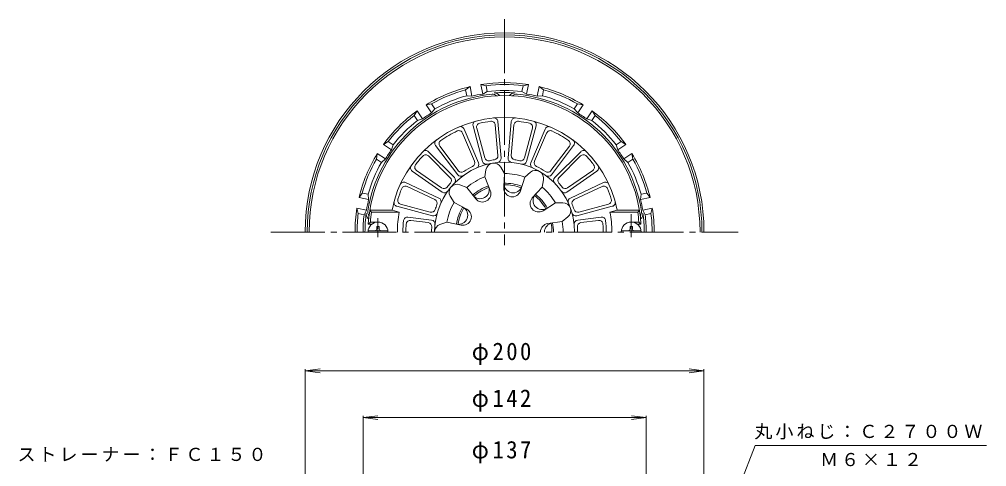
# Model space of a CAD drawing. Units: millimetres, scale not verified. Extents: x -275 to 221, y -348 to 325.
# Drawn here: x -274.2 to 210.9, y 100.6 to 325.2 of the extents above; entities that cross this region are included whole.
import ezdxf

# ---------------------------------------------------------------- set-up
doc = ezdxf.new("R2010")
doc.units = ezdxf.units.MM
doc.header["$LTSCALE"] = 3
doc.linetypes.add('CHAIN2', pattern=[12, 9, -1, 1, -1])
for name, color, linetype, lineweight in [('0-0_通り芯', 3, 'Continuous', 9), ('0-2_仕上', 6, 'Continuous', 9), ('0-4_その他', 7, 'Continuous', 9), ('0-5_寸法', 7, 'Continuous', 9), ('0-8', 4, 'Continuous', 9)]:
    doc.layers.add(name, color=color, linetype=linetype, lineweight=lineweight)
doc.styles.add('ＭＳ ゴシック', font='')
doc.styles.get('ＭＳ ゴシック').set_extended_font_data('MS Gothic')

msp = doc.modelspace()

# ---------------------------------------------------------------- linework, layer by layer
at = {"layer": '0-0_通り芯', "linetype": 'CHAIN2'}
for p, q in [((-30.812, 325.174), (-30.812, 211.774)), ((32.688, 215.742), (32.688, 227.331)), ((-148.026, 218.413), (86.402, 218.413)), ((-94.312, 215.742), (-94.312, 218.413))]:
    msp.add_line(p, q, dxfattribs=at)
at = {"layer": '0-0_通り芯'}
for p, q in [((-41.787, 287.684), (-42.737, 292.46)), ((-40.064, 291.833), (-42.737, 292.459)), ((-39.477, 288.883), (-40.064, 291.833)), ((-22.148, 288.883), (-21.561, 291.833)), ((-21.561, 291.833), (-18.888, 292.459)), ((-14.443, 286.611), (-13.493, 291.387)), ((-11.263, 289.784), (-13.493, 291.386)), ((-41.787, 287.684), (-39.476, 288.883)), ((-14.443, 286.611), (-11.85, 286.835)), ((-11.85, 286.834), (-11.263, 289.784)), ((-67.456, 282.704), (-70.166, 282.259)), ((-67.46, 278.211), (-70.165, 282.26)), ((-65.785, 280.203), (-67.456, 282.704)), ((-67.46, 278.211), (-65.784, 280.203)), ((10.409, 275.155), (13.114, 279.204)), ((12.89, 274.369), (14.561, 276.87)), ((14.561, 276.87), (13.114, 279.204)), ((10.409, 275.155), (12.89, 274.37)), ((-89.269, 263.787), (-91.603, 262.34)), ((-87.554, 259.635), (-91.603, 262.34)), ((-86.768, 262.116), (-89.269, 263.787)), ((-87.554, 259.635), (-86.768, 262.117)), ((28.985, 255.061), (33.034, 257.767)), ((33.478, 255.057), (33.034, 257.767)), ((28.985, 255.061), (30.977, 253.386)), ((28.985, 255.061), (30.977, 253.386)), ((30.977, 253.386), (33.478, 255.057)), ((-102.183, 237.963), (-103.785, 235.732)), ((-99.233, 237.376), (-102.183, 237.963)), ((-99.009, 234.783), (-103.785, 235.733)), ((-99.009, 234.783), (-99.233, 237.377)), ((37.609, 237.376), (37.384, 234.782)), ((37.384, 234.783), (42.161, 235.732)), ((-100.082, 229.389), (-104.858, 230.339)), ((-101.281, 227.079), (-100.082, 229.389)), ((38.457, 229.388), (43.234, 230.338)), ((38.457, 229.388), (39.657, 227.078))]:
    msp.add_line(p, q, dxfattribs=at)
for points in [[(-49.775, 286.834), (-50.362, 289.784), (-48.131, 291.386)], [(-49.775, 286.835), (-47.181, 286.611), (-48.131, 291.387)], [(-22.148, 288.883), (-19.837, 287.684), (-18.887, 292.46)], [(4.16, 280.203), (5.831, 282.704), (8.541, 282.259)], [(4.16, 280.203), (5.836, 278.211), (8.541, 282.26)], [(-74.515, 274.369), (-76.186, 276.87), (-74.739, 279.204)], [(-74.515, 274.37), (-72.033, 275.156), (-74.738, 279.204)], [(25.144, 262.116), (27.644, 263.787), (29.978, 262.34)], [(25.144, 262.116), (25.929, 259.634), (29.978, 262.34)], [(-92.602, 253.386), (-95.103, 255.057), (-94.658, 257.767)], [(-92.602, 253.386), (-90.609, 255.062), (-94.658, 257.767)], [(37.608, 237.376), (40.559, 237.963), (42.161, 235.732)], [(-101.282, 227.078), (-104.232, 227.664), (-104.858, 230.338)], [(39.657, 227.078), (42.607, 227.665), (43.234, 230.338)]]:
    msp.add_lwpolyline(points, dxfattribs=at)
for centre, radius, start, end in [((-30.812, 218.413), 100, 0, 180), ((-30.812, 218.413), 99, 0, 180), ((-30.812, 218.413), 98, 0, 180), ((-30.812, 218.413), 75, 103.3513, 121.64867), ((-30.812, 218.413), 75, 80.8513, 99.14867), ((-30.812, 218.413), 74, 82.8183, 97.18169), ((-30.812, 218.413), 75, 58.3513, 76.64867), ((-30.812, 218.413), 69.404, 95.18411, 171.33986), ((-30.812, 218.413), 74, 105.3183, 119.68169), ((-30.812, 218.413), 71, 105.49051, 119.50945), ((-30.812, 218.414), 70.134, 99.00284, 103.49716), ((-30.812, 218.413), 71, 82.99051, 97.00945), ((-36.812, 284.546), 3, 48.59209, 95.18417), ((-30.812, 218.413), 70.018, 90, 94.27866), ((-35.812, 285.244), 3, 32.78, 94.27878), ((-30.812, 218.413), 70.018, 85.72134, 90), ((-25.812, 285.244), 3, 85.72122, 147.22), ((-24.812, 284.546), 3, 84.81583, 131.40791), ((-30.812, 218.413), 69.404, 8.66014, 84.81589), ((-30.812, 218.414), 70.134, 76.50284, 80.99716), ((-30.812, 218.413), 71, 60.49051, 74.50945), ((-30.812, 218.413), 74, 60.3183, 74.68169), ((-30.812, 218.413), 75, 125.8513, 144.14867), ((-30.812, 218.413), 74, 127.8183, 142.18169), ((-30.812, 218.414), 70.134, 121.50284, 125.99716), ((-30.812, 218.414), 70.134, 54.00284, 58.49716), ((-30.812, 218.413), 75, 35.8513, 54.14867), ((-30.812, 218.413), 74, 37.8183, 52.18169), ((-30.812, 218.413), 71, 127.99051, 142.00945), ((-30.812, 218.413), 71, 37.99051, 52.00945), ((-30.812, 218.413), 75, 148.3513, 166.64867), ((-30.812, 218.414), 70.134, 144.00284, 148.49716), ((-30.812, 218.414), 70.134, 31.50284, 35.99716), ((-30.812, 218.413), 75, 13.3513, 31.64867), ((-30.812, 218.413), 74, 150.3183, 164.68169), ((-30.812, 218.413), 71, 150.49051, 164.50945), ((-30.812, 218.413), 71, 15.49051, 29.50945), ((-30.812, 218.413), 74, 15.3183, 29.68169), ((-30.812, 218.414), 70.134, 166.50284, 170.99716), ((-30.812, 218.413), 70.134, 9.00284, 13.49716), ((-30.812, 218.413), 75, 170.8513, 179.99994), ((-96.459, 228.412), 3, 171.33992, 217.93097), ((34.834, 228.412), 3, 322.06883, 8.66008), ((-30.812, 218.413), 75, 0, 9.14867), ((-30.812, 218.413), 74, 172.8183, 179.99994), ((-30.812, 218.413), 71, 172.99051, 179.99992), ((-30.813, 218.413), 70.018, 172.28354, 179.99998), ((-97.223, 227.412), 3, 172.28357, 233.78224), ((35.598, 227.412), 3, 306.2175, 7.71643), ((-30.812, 218.413), 70.018, 0.00002, 7.71646), ((-30.812, 218.413), 71, 0, 7.00945), ((-30.812, 218.413), 74, 0, 7.18169)]:
    msp.add_arc(centre, radius, start, end, dxfattribs=at)
at = {"layer": '0-2_仕上'}
for p, q in [((-35.505, 272.172), (-34.165, 256.825)), ((-34.144, 273.831), (-32.545, 255.51)), ((-27.481, 273.831), (-29.08, 255.51)), ((-26.12, 272.172), (-27.459, 256.825)), ((-51.889, 268.09), (-45.872, 253.909)), ((-51.108, 270.089), (-43.925, 253.159)), ((-46.636, 271.629), (-41.872, 253.865)), ((-44.789, 270.535), (-40.799, 255.656)), ((-16.835, 270.535), (-20.825, 255.656)), ((-14.989, 271.629), (-19.752, 253.865)), ((-10.517, 270.089), (-17.7, 253.158)), ((-9.735, 268.09), (-15.752, 253.909)), ((-68.986, 258.725), (-55.985, 245.717)), ((-65.417, 261.828), (-54.346, 247.142)), ((-63.295, 261.505), (-54.022, 249.204)), ((1.67, 261.505), (-7.602, 249.204)), ((3.792, 261.828), (-7.278, 247.142)), ((7.362, 258.725), (-5.64, 245.717)), ((-68.962, 256.579), (-58.072, 245.684)), ((7.338, 256.579), (-3.553, 245.684)), ((-77.14, 249.008), (-62.073, 238.462)), ((-75.022, 249.356), (-62.402, 240.523)), ((-40.758, 246.027), (-40.163, 249.693)), ((-30.91, 247.763), (-32.724, 251.005)), ((-30.91, 247.763), (-31.206, 240.512)), ((-20.682, 245.96), (-17.869, 248.385)), ((15.515, 249.008), (0.448, 238.462)), ((13.398, 249.356), (0.777, 240.523)), ((-80.471, 243.237), (-63.805, 235.461)), ((-40.758, 246.027), (-38.001, 239.314)), ((-20.682, 245.96), (-22.885, 239.044)), ((-12.022, 240.96), (-11.328, 244.609)), ((18.847, 243.237), (2.18, 235.461)), ((-79.715, 241.229), (-65.755, 234.716)), ((-49.753, 240.834), (-53.226, 242.151)), ((-49.753, 240.834), (-45.318, 235.089)), ((-12.022, 240.96), (-16.909, 235.595)), ((18.09, 241.229), (4.13, 234.716)), ((-56.181, 233.173), (-58.081, 236.365)), ((-56.181, 233.173), (-49.753, 229.803)), ((-5.346, 233.003), (-11.478, 229.122)), ((-5.346, 233.003), (-1.632, 233.053)), ((-97.568, 228.413), (-98.423, 229.413)), ((-87.25, 229.413), (-98.423, 229.413)), ((-83.642, 228.413), (-97.568, 228.413)), ((-83.642, 228.413), (-87.25, 229.413)), ((-84.81, 231.318), (-67.044, 226.561)), ((-82.939, 232.37), (-68.059, 228.386)), ((23.185, 231.318), (5.42, 226.561)), ((21.315, 232.37), (6.434, 228.386)), ((22.017, 228.413), (25.626, 229.413)), ((22.017, 228.413), (35.943, 228.413)), ((25.626, 229.413), (36.799, 229.413)), ((35.943, 228.413), (36.799, 229.413)), ((-98.127, 223.413), (-99.196, 222.413)), ((-94.356, 223.413), (-98.127, 223.413)), ((-79.261, 225.881), (-67.459, 224.43)), ((-77.916, 224.205), (-69.082, 223.119)), ((-59.733, 223.413), (-63.24, 222.19)), ((-59.733, 223.413), (-52.643, 221.863)), ((-1.925, 223.607), (-9.118, 222.638)), ((-1.925, 223.607), (0.952, 225.956)), ((17.636, 225.881), (5.834, 224.43)), ((16.291, 224.205), (7.458, 223.119)), ((32.731, 223.413), (36.502, 223.413)), ((36.502, 223.413), (37.571, 222.413)), ((-97.313, 222.413), (-99.196, 222.413)), ((35.688, 222.413), (37.571, 222.413))]:
    msp.add_line(p, q, dxfattribs=at)
for centre, radius, start, end in [((-30.812, 218.413), 68.5, 3.34763, 176.65236), ((-30.812, 218.413), 57.5, 11.02893, 168.97107), ((-44.704, 272.147), 2, 104.49467, 195.0116), ((-42.858, 271.053), 2, 102.8893, 195.01132), ((-30.812, 218.413), 56, 97.11107, 102.88893), ((-37.497, 271.998), 2, 4.98869, 97.11079), ((-36.136, 273.657), 2, 4.98817, 95.50439), ((-25.488, 273.657), 2, 84.49507, 175.01138), ((-24.127, 271.998), 2, 82.88937, 175.01164), ((-30.812, 218.413), 56, 77.11107, 82.8889), ((-18.767, 271.053), 2, 344.98872, 77.11169), ((-16.921, 272.147), 2, 344.98872, 75.50526), ((-30.812, 218.413), 56, 115.11324, 124.88673), ((-53.73, 267.309), 2, 22.99112, 115.11311), ((-52.949, 269.308), 2, 22.99112, 113.50645), ((-8.676, 269.308), 2, 66.49307, 157.00961), ((-7.894, 267.309), 2, 64.88687, 157.00961), ((-30.812, 218.413), 56, 55.11324, 64.88673), ((-63.82, 263.031), 2, 126.49307, 217.00961), ((-61.698, 262.709), 2, 124.88687, 217.00961), ((0.073, 262.709), 2, 322.99112, 55.11311), ((2.195, 263.031), 2, 322.99112, 53.50645), ((-70.377, 255.165), 2, 44.98872, 137.11169), ((-70.401, 257.311), 2, 44.98872, 135.50526), ((8.752, 255.165), 2, 42.8893, 135.01132), ((8.776, 257.311), 2, 44.49467, 135.0116), ((-30.812, 218.413), 56, 137.11107, 142.8889), ((-30.812, 218.413), 35.11, 0, 180), ((-47.714, 253.128), 2, 295.96017, 22.99112), ((-45.766, 252.377), 2, 293.76265, 22.99112), ((-39.941, 254.383), 2, 195.0116, 284.23952), ((-38.868, 256.174), 2, 195.01132, 282.04185), ((-36.215, 249.051), 4, 100.00023, 170.7598), ((-30.812, 218.413), 36.61, 97.95776, 102.04222), ((-36.215, 249.051), 4, 29.23708, 100), ((-36.158, 256.652), 2, 277.9581, 4.98869), ((-34.537, 255.336), 2, 275.76038, 4.98817), ((-27.088, 255.336), 2, 175.01164, 264.23984), ((-25.467, 256.652), 2, 175.01164, 262.04248), ((-30.812, 218.413), 36.61, 77.95775, 82.04213), ((-22.757, 256.174), 2, 257.95763, 344.98872), ((-21.684, 254.383), 2, 255.76015, 344.98872), ((-15.859, 252.377), 2, 157.00961, 246.23743), ((-13.911, 253.128), 2, 157.00961, 244.04013), ((-30.812, 218.413), 56, 37.11107, 42.88893), ((-75.993, 250.646), 2, 144.49507, 235.01138), ((-73.876, 250.995), 2, 142.88937, 235.01164), ((-52.425, 250.407), 2, 217.00961, 304.04013), ((-30.812, 218.413), 36.61, 115.95992, 124.04001), ((-30.812, 218.413), 29.35, 69.80867, 90.19136), ((-15.257, 245.355), 4, 60.00023, 130.7598), ((-30.812, 218.413), 36.61, 55.95992, 64.04001), ((-15.257, 245.355), 4, 349.23708, 60), ((-9.2, 250.407), 2, 235.96017, 322.99112), ((12.251, 250.995), 2, 304.98869, 37.11079), ((14.368, 250.646), 2, 304.98817, 35.50439), ((-81.317, 241.425), 2, 64.98817, 155.50439), ((-30.812, 218.413), 36.61, 137.95775, 142.04213), ((-59.486, 244.27), 2, 317.95763, 44.98872), ((-57.399, 244.304), 2, 315.76015, 44.98872), ((-52.749, 248.345), 2, 217.00961, 306.23743), ((-30.812, 218.413), 29.35, 109.80867, 130.19136), ((-26.546, 242.611), 4.571, 177.66664, 342.33337), ((-30.812, 218.413), 24.489, 69.2942, 90.70575), ((-8.876, 248.345), 2, 233.76265, 322.99112), ((-4.226, 244.304), 2, 135.0116, 224.23952), ((-2.139, 244.27), 2, 135.01132, 222.04185), ((-30.812, 218.413), 36.61, 37.95776, 42.04222), ((19.692, 241.425), 2, 24.49507, 115.01138), ((-30.812, 218.413), 56, 157.11107, 162.88893), ((-80.56, 239.416), 2, 64.98869, 157.11079), ((-61.255, 242.162), 2, 235.01164, 322.04248), ((-60.926, 240.1), 2, 235.01164, 324.23984), ((-54.644, 238.411), 4, 140.00023, 210.7598), ((-54.644, 238.411), 4, 69.23708, 140), ((-30.812, 218.413), 24.489, 109.2942, 130.70575), ((-43.098, 239.692), 4.571, 217.66664, 22.33337), ((-30.812, 218.413), 23.72, 109.32608, 130.67389), ((-41.944, 237.694), 4.263, 217.66669, 22.33324), ((-26.946, 240.338), 4.263, 177.66669, 342.33324), ((-30.812, 218.413), 23.72, 69.32608, 90.67389), ((-30.812, 218.413), 29.35, 29.80867, 50.19136), ((-0.699, 240.1), 2, 215.76038, 304.98817), ((-0.37, 242.162), 2, 217.9581, 304.98869), ((18.936, 239.416), 2, 22.88937, 115.01164), ((-30.812, 218.413), 56, 17.11107, 22.8889), ((-84.293, 233.25), 2, 164.49467, 255.0116), ((-82.422, 234.302), 2, 162.8893, 255.01132), ((-66.6, 232.903), 2, 337.9581, 64.98869), ((-64.651, 233.649), 2, 335.76038, 64.98817), ((-30.812, 218.413), 29.35, 149.80867, 170.19136), ((-13.758, 232.724), 4.263, 137.66669, 302.33324), ((-11.99, 234.207), 4.571, 137.66664, 302.33337), ((-30.812, 218.413), 23.72, 29.32608, 50.67389), ((-30.812, 218.413), 24.489, 29.2942, 50.70575), ((-1.579, 229.054), 4, 20.00023, 90.7598), ((3.026, 233.649), 2, 115.01164, 204.23984), ((4.976, 232.903), 2, 115.01164, 202.04248), ((20.797, 234.302), 2, 284.98872, 17.11169), ((22.668, 233.25), 2, 284.98872, 15.50526), ((-30.812, 218.413), 67.5, 171.48038, 175.75197), ((-30.812, 218.413), 53.768, 169.28145, 180), ((-67.541, 230.318), 2, 255.01132, 342.04185), ((-30.812, 218.413), 36.61, 157.95776, 162.04222), ((-30.812, 218.413), 24.489, 149.2942, 170.70575), ((-53.901, 226.817), 4.571, 257.66664, 62.33337), ((-30.812, 218.413), 23.72, 149.32608, 170.67389), ((-51.733, 226.028), 4.263, 257.66669, 62.33324), ((-1.579, 229.054), 4, 309.23708, 20), ((-30.812, 218.413), 36.61, 17.95775, 22.04213), ((5.917, 230.317), 2, 197.95763, 284.98872), ((-30.812, 218.413), 53.768, 0, 10.71855), ((-30.812, 218.413), 67.5, 4.24803, 8.51962), ((-30.812, 218.413), 51, 173.5753, 180), ((-79.505, 223.896), 2, 82.99025, 173.57492), ((-78.16, 222.22), 2, 82.99025, 175.40378), ((-67.703, 222.445), 2, 353.76263, 82.9911), ((-66.527, 228.493), 2, 255.0116, 344.23952), ((-30.812, 218.413), 29.35, 0, 10.19136), ((4.902, 228.493), 2, 195.76015, 284.98872), ((6.078, 222.445), 2, 97.00961, 186.23743), ((16.535, 222.22), 2, 4.59622, 97.00961), ((17.88, 223.896), 2, 6.42415, 97.00961), ((-30.812, 218.413), 51, 0, 6.42458), ((-30.812, 218.413), 49.5, 175.40384, 180), ((-69.326, 221.134), 2, 355.96016, 82.9911), ((-30.812, 218.413), 36.61, 175.9599, 179.99998), ((-61.922, 218.413), 4, 109.23708, 180), ((-8.549, 218.413), 4.263, 97.66669, 180), ((-6.242, 218.413), 4.571, 97.66664, 180), ((-30.812, 218.413), 23.72, 0, 10.67389), ((-30.812, 218.413), 24.489, 0, 10.70575), ((7.702, 221.134), 2, 97.00961, 184.04013), ((-30.812, 218.413), 36.61, 359.99998, 4.03999), ((-30.812, 218.413), 49.5, 0, 4.59608)]:
    msp.add_arc(centre, radius, start, end, dxfattribs=at)
at = {"layer": '0-4_その他'}
for p, q in [((-130.812, 148.732), (-123.377, 149.711)), ((-130.812, 149.632), (-130.812, -46.93)), ((-130.812, 148.732), (69.188, 148.732)), ((-130.812, 148.732), (-123.377, 147.753)), ((69.188, 148.732), (61.752, 149.711)), ((69.188, 148.732), (61.752, 147.753)), ((69.188, 149.632), (69.188, -46.93)), ((-101.812, 125.231), (-94.377, 126.21)), ((40.188, 125.231), (32.752, 126.21)), ((-101.812, 126.131), (-101.812, -40.93)), ((-101.812, 125.231), (40.188, 125.231)), ((-101.812, 125.231), (-94.377, 124.252)), ((40.188, 125.231), (32.752, 124.252)), ((40.188, 126.131), (40.188, -40.93))]:
    msp.add_line(p, q, dxfattribs=at)
at = {"layer": '0-5_寸法'}
msp.add_line((94.888, 111.201), (210.948, 111.201), dxfattribs=at)
msp.add_lwpolyline([(94.888, 111.201), (34.622, -44.029), (36.401, -36.743)], dxfattribs=at)
at = {"layer": '0-8', "linetype": 'CHAIN2'}
msp.add_line((-94.312, 218.414), (-94.312, 225.334), dxfattribs=at)
at = {"layer": '0-8'}
for p, q in [((-99.276, 219.014), (-89.348, 219.014)), ((-94.912, 220.014), (-94.912, 221.164)), ((-93.712, 221.164), (-94.912, 221.164)), ((-93.712, 220.014), (-93.712, 221.164)), ((37.651, 219.014), (27.724, 219.014)), ((32.088, 221.164), (33.288, 221.164)), ((32.088, 220.014), (32.088, 221.164)), ((33.288, 220.014), (33.288, 221.164))]:
    msp.add_line(p, q, dxfattribs=at)
for centre, radius, start, end in [((-94.312, 218.414), 5, 0, 180), ((32.688, 218.414), 5, 0, 180), ((-95.912, 220.014), 1, 270, 0), ((-92.712, 220.014), 1, 180, 270), ((31.088, 220.014), 1, 270, 0), ((34.288, 220.014), 1, 180, 270)]:
    msp.add_arc(centre, radius, start, end, dxfattribs=at)

# ---------------------------------------------------------------- texts
at = {"layer": '0-4_その他', "color": 2, "char_height": 8.798, "attachment_point": 7, "style": 'ＭＳ ゴシック'}
for s, insert in [('\\T1.21;\\W0.95;φ200', (-47.312, 151.732)), ('\\T1.21;\\W0.95;φ142', (-47.312, 128.231)), ('\\T1.21;\\W0.95;φ137', (-47.312, 102.369))]:
    msp.add_mtext(s, dxfattribs=dict(at, insert=insert))
at = {"layer": '0-5_寸法', "char_height": 6.598, "attachment_point": 7, "style": 'ＭＳ ゴシック'}
for s, insert in [('\\T1.17;丸小ねじ：Ｃ２７００Ｗ', (94.497, 114.272)), ('\\T1.17;ストレーナー：ＦＣ１５０', (-275.074, 103.133)), ('\\T1.17;Ｍ６×１２', (127.418, 100.779))]:
    msp.add_mtext(s, dxfattribs=dict(at, insert=insert))

doc.saveas('drawing.dxf')
